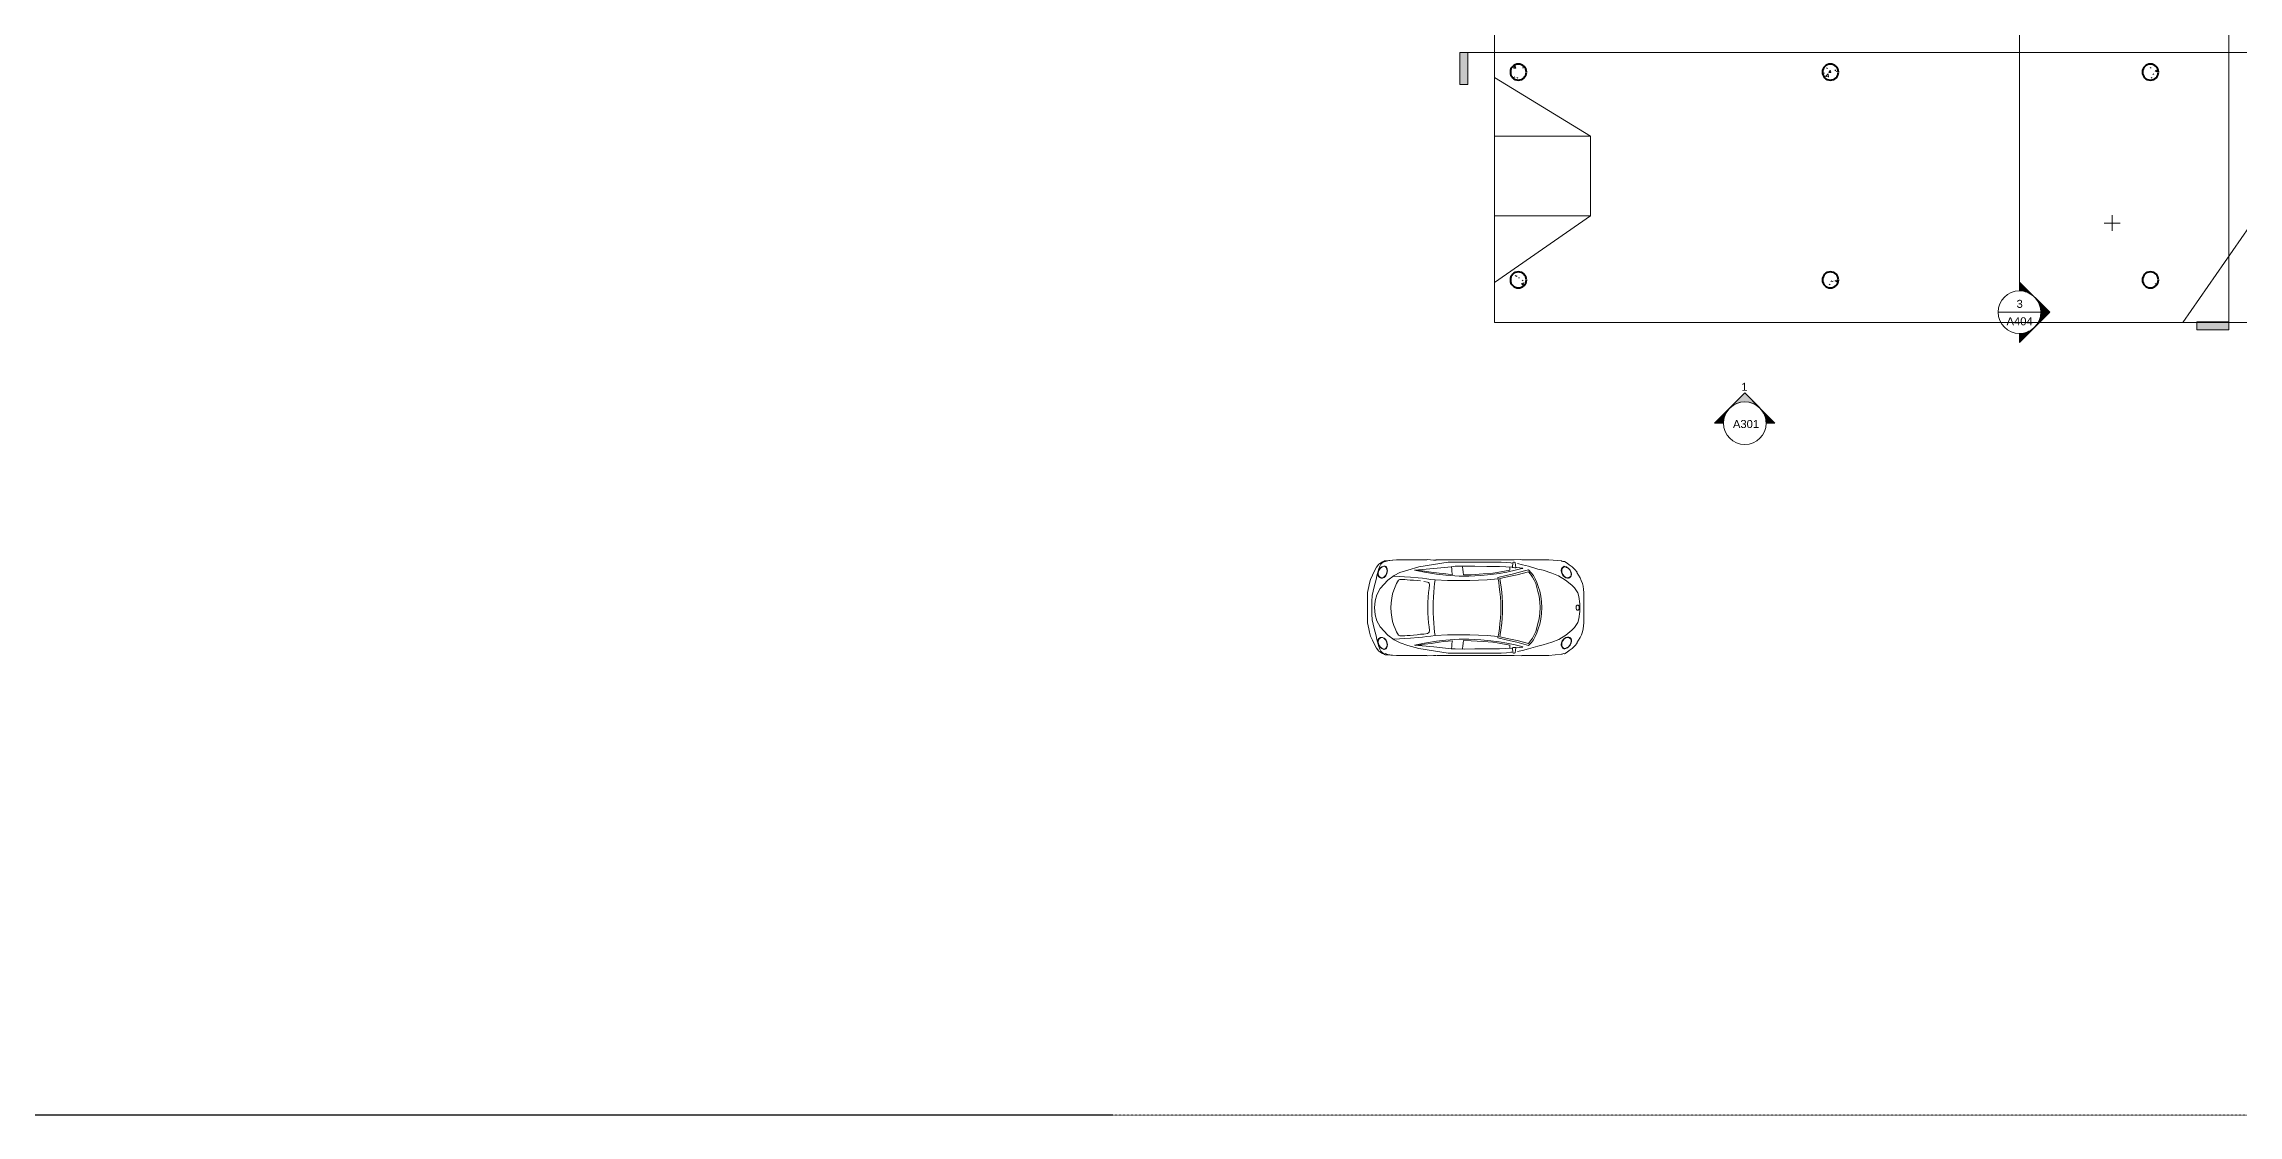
# Model space of a CAD drawing. Header units: inches. Extents: x -1969 to 2015, y -1363 to 1657.
# Drawn here: x -988 to 657, y -1363 to -559 of the extents above; entities that cross this region are included whole.
import ezdxf

# ---------------------------------------------------------------- set-up
doc = ezdxf.new("R2010")
doc.units = ezdxf.units.IN
doc.header["$MEASUREMENT"] = 0
doc.linetypes.add('Double Dash 3_8_', pattern=[1, 0.375, -0.125, 0.125, -0.125, 0.125, -0.125])
for name, color, linetype, lineweight in [('A-DETL-GENF', 92, 'Continuous', 9), ('A-FLOR', 192, 'Continuous', 18), ('C-PROP-LINE', 91, 'Double Dash 3_8_', 30), ('G-ANNO-SYMB', 111, 'Continuous', 9), ('S-COLS', 52, 'Continuous', 9)]:
    doc.layers.add(name, color=color, linetype=linetype, lineweight=lineweight)
doc.styles.add('Arial', font='arial.ttf', dxfattribs={"height": 6})

# ---------------------------------------------------------------- blocks, each defined once
blk = doc.blocks.new('09_Lady_06 - L06-530047-GROUND FLOOR')
at = {"layer": 'A-DETL-GENF'}
for p, q in [((-5.9, 0), (5.9, 0)), ((0, 5.9), (0, -5.9))]:
    blk.add_line(p, q, dxfattribs=at)
blk = doc.blocks.new('Concrete-Round-Column - 12_-V23-GROUND FLOOR')
at = {"layer": 'S-COLS'}
h = blk.add_hatch(dxfattribs=at)
h.set_pattern_fill('FP_8', color=256, style=0, pattern_type=2)
h.set_pattern_definition([(50, (-591.518, 735.99), (18.36206, -1.60683), [1.92, -21.12]), (355, (-591.518, 735.99), (-3.55226, 19.25587), [1.536, -16.896]), (100.451, (-589.987, 735.856), (14.8102, 17.6493), [1.632, -17.949]), (46.184, (-591.518, 741.11), (27.32125, -4.2376), [2.88, -31.68]), (96.636, (-589.24, 740.757), (23.9275, 24.9372), [2.448, -26.924]), (351.184, (-591.518, 741.11), (23.92765, 24.9374), [2.304, -25.344]), (21, (-588.958, 739.83), (15.2808, -10.30746), [1.92, -21.12]), (326, (-588.958, 739.83), (6.22856, 18.56374), [1.536, -16.896]), (71.451, (-587.684, 738.971), (21.50985, 8.25628), [1.632, -17.949]), (37.5, (-591.518, 735.99), (0.311095, 8.522537), [0.845, -15.846, 0.845, -16.307, -16.96]), (37.5, (-591.518, 735.99), (0.311095, 8.522537), [-33.843, 0.845, -16.115]), (7.5, (-591.518, 735.99), (6.73464, 10.09743), [0.845, -8.934, 0.845, -15.462, -6.464]), (7.5, (-591.518, 735.99), (6.73464, 10.09743), [-26.086, 0.845, -5.619]), (327.5, (-597.226, 735.99), (13.666107, -0.577186), [0.845, -5.555, 0.845, -19.123, -26.496]), (327.5, (-597.226, 735.99), (13.666107, -0.577186), [-26.368, 0.845, -25.651]), (317.5, (-599.786, 735.99), (14.92985, 2.56286), [0.845, -7.475, 0.845, -12.416, -18.816]), (317.5, (-599.786, 735.99), (14.92985, 2.56286), [-21.581, 0.845, -17.971])])
h.paths.add_polyline_path([(0.9, -5.9), (2.5, -5.5), (3.9, -4.5), (5, -3.2), (5.8, -1.7), (6, 0), (5.8, 1.7), (5, 3.2), (3.9, 4.5), (2.5, 5.5), (0.9, 5.9), (-0.9, 5.9), (-2.5, 5.5), (-3.9, 4.5), (-5, 3.2), (-5.8, 1.7), (-6, 0), (-5.8, -1.7), (-5, -3.2), (-3.9, -4.5), (-2.5, -5.5), (-0.9, -5.9)])
at = {"layer": 'S-COLS', "lineweight": 40}
for start, end in [(360, 180), (180, 360)]:
    blk.add_arc((0, 0), 6, start, end, dxfattribs=at)
blk = doc.blocks.new('Concrete-Round-Column - 12_-V24-GROUND FLOOR')
at = {"layer": 'S-COLS'}
h = blk.add_hatch(dxfattribs=at)
h.set_pattern_fill('FP_9', color=256, style=0, pattern_type=2)
h.set_pattern_definition([(50, (-591.518, 579.99), (18.36206, -1.60683), [1.92, -21.12]), (355, (-591.518, 579.99), (-3.55226, 19.25587), [1.536, -16.896]), (100.451, (-589.987, 579.856), (14.8102, 17.6493), [1.632, -17.949]), (46.184, (-591.518, 585.11), (27.32125, -4.2376), [2.88, -31.68]), (96.636, (-589.24, 584.757), (23.9275, 24.9372), [2.448, -26.924]), (351.184, (-591.518, 585.11), (23.9276, 24.9374), [2.304, -25.344]), (21, (-588.958, 583.83), (15.2808, -10.30746), [1.92, -21.12]), (326, (-588.958, 583.83), (6.22856, 18.56374), [1.536, -16.896]), (71.451, (-587.684, 582.971), (21.50985, 8.25628), [1.632, -17.949]), (37.5, (-591.518, 579.99), (0.311095, 8.522537), [0.845, -15.846, 0.845, -16.307, -16.96]), (37.5, (-591.518, 579.99), (0.311095, 8.522537), [-33.843, 0.845, -16.115]), (7.5, (-591.518, 579.99), (6.73464, 10.09743), [0.845, -8.934, 0.845, -15.462, -6.464]), (7.5, (-591.518, 579.99), (6.73464, 10.09743), [-26.086, 0.845, -5.619]), (327.5, (-597.226, 579.99), (13.66611, -0.577186), [0.845, -5.555, 0.845, -19.123, -26.496]), (327.5, (-597.226, 579.99), (13.66611, -0.577186), [-26.368, 0.845, -25.651]), (317.5, (-599.786, 579.99), (14.92985, 2.56286), [0.845, -7.475, 0.845, -12.416, -18.816]), (317.5, (-599.786, 579.99), (14.92985, 2.56286), [-21.581, 0.845, -17.971])])
h.paths.add_polyline_path([(0.9, -5.9), (2.5, -5.5), (3.9, -4.5), (5, -3.2), (5.8, -1.7), (6, 0), (5.8, 1.7), (5, 3.2), (3.9, 4.5), (2.5, 5.5), (0.9, 5.9), (-0.9, 5.9), (-2.5, 5.5), (-3.9, 4.5), (-5, 3.2), (-5.8, 1.7), (-6, 0), (-5.8, -1.7), (-5, -3.2), (-3.9, -4.5), (-2.5, -5.5), (-0.9, -5.9)])
at = {"layer": 'S-COLS', "lineweight": 40}
for start, end in [(360, 180), (180, 360)]:
    blk.add_arc((0, 0), 6, start, end, dxfattribs=at)
blk = doc.blocks.new('Concrete-Round-Column - 12_-V25-GROUND FLOOR')
at = {"layer": 'S-COLS'}
h = blk.add_hatch(dxfattribs=at)
h.set_pattern_fill('FP_10', color=256, style=0, pattern_type=2)
h.set_pattern_definition([(50, (-351.518, 735.99), (18.36206, -1.60683), [1.92, -21.12]), (355, (-351.518, 735.99), (-3.55226, 19.25587), [1.536, -16.896]), (100.451, (-349.987, 735.856), (14.8102, 17.6493), [1.632, -17.949]), (46.184, (-351.518, 741.11), (27.32125, -4.2376), [2.88, -31.68]), (96.636, (-349.24, 740.757), (23.9275, 24.9372), [2.448, -26.924]), (351.184, (-351.518, 741.11), (23.9276, 24.9374), [2.304, -25.344]), (21, (-348.958, 739.83), (15.2808, -10.30746), [1.92, -21.12]), (326, (-348.958, 739.83), (6.22856, 18.56374), [1.536, -16.896]), (71.451, (-347.684, 738.971), (21.50985, 8.2563), [1.632, -17.949]), (37.5, (-351.518, 735.99), (0.311095, 8.522537), [0.845, -15.846, 0.845, -16.307, -16.96]), (37.5, (-351.518, 735.99), (0.311095, 8.522537), [-33.843, 0.845, -16.115]), (7.5, (-351.518, 735.99), (6.73464, 10.09743), [0.845, -8.934, 0.845, -15.462, -6.464]), (7.5, (-351.518, 735.99), (6.73464, 10.09743), [-26.086, 0.845, -5.619]), (327.5, (-357.226, 735.99), (13.66611, -0.577186), [0.845, -5.555, 0.845, -19.123, -26.496]), (327.5, (-357.226, 735.99), (13.66611, -0.577186), [-26.368, 0.845, -25.651]), (317.5, (-359.786, 735.99), (14.92985, 2.56286), [0.845, -7.475, 0.845, -12.416, -18.816]), (317.5, (-359.786, 735.99), (14.92985, 2.56286), [-21.581, 0.845, -17.971])])
h.paths.add_polyline_path([(-0.9, -5.9), (0.9, -5.9), (2.5, -5.5), (3.9, -4.5), (5, -3.2), (5.8, -1.7), (6, 0), (5.8, 1.7), (5, 3.2), (3.9, 4.5), (2.5, 5.5), (0.9, 5.9), (-0.9, 5.9), (-2.5, 5.5), (-3.9, 4.5), (-5, 3.2), (-5.8, 1.7), (-6, 0), (-5.8, -1.7), (-5, -3.2), (-3.9, -4.5), (-2.5, -5.5)])
at = {"layer": 'S-COLS', "lineweight": 40}
for start, end in [(360, 180), (180, 360)]:
    blk.add_arc((0, 0), 6, start, end, dxfattribs=at)
blk = doc.blocks.new('Concrete-Round-Column - 12_-V26-GROUND FLOOR')
at = {"layer": 'S-COLS'}
h = blk.add_hatch(dxfattribs=at)
h.set_pattern_fill('FP_11', color=256, style=0, pattern_type=2)
h.set_pattern_definition([(50, (-351.518, 579.99), (18.36206, -1.60683), [1.92, -21.12]), (355, (-351.518, 579.99), (-3.55226, 19.25587), [1.536, -16.896]), (100.451, (-349.987, 579.856), (14.8102, 17.6493), [1.632, -17.949]), (46.184, (-351.518, 585.11), (27.32125, -4.2376), [2.88, -31.68]), (96.636, (-349.24, 584.757), (23.9275, 24.9372), [2.448, -26.924]), (351.184, (-351.518, 585.11), (23.9276, 24.9374), [2.304, -25.344]), (21, (-348.958, 583.83), (15.2808, -10.30746), [1.92, -21.12]), (326, (-348.958, 583.83), (6.22856, 18.56374), [1.536, -16.896]), (71.451, (-347.684, 582.971), (21.50985, 8.2563), [1.632, -17.949]), (37.5, (-351.518, 579.99), (0.311095, 8.522537), [0.845, -15.846, 0.845, -16.307, -16.96]), (37.5, (-351.518, 579.99), (0.311095, 8.522537), [-33.843, 0.845, -16.115]), (7.5, (-351.518, 579.99), (6.73464, 10.09743), [0.845, -8.934, 0.845, -15.462, -6.464]), (7.5, (-351.518, 579.99), (6.73464, 10.09743), [-26.086, 0.845, -5.619]), (327.5, (-357.226, 579.99), (13.66611, -0.577186), [0.845, -5.555, 0.845, -19.123, -26.496]), (327.5, (-357.226, 579.99), (13.66611, -0.577186), [-26.368, 0.845, -25.651]), (317.5, (-359.786, 579.99), (14.92985, 2.56286), [0.845, -7.475, 0.845, -12.416, -18.816]), (317.5, (-359.786, 579.99), (14.92985, 2.56286), [-21.581, 0.845, -17.971])])
h.paths.add_polyline_path([(-0.9, -5.9), (0.9, -5.9), (2.5, -5.5), (3.9, -4.5), (5, -3.2), (5.8, -1.7), (6, 0), (5.8, 1.7), (5, 3.2), (3.9, 4.5), (2.5, 5.5), (0.9, 5.9), (-0.9, 5.9), (-2.5, 5.5), (-3.9, 4.5), (-5, 3.2), (-5.8, 1.7), (-6, 0), (-5.8, -1.7), (-5, -3.2), (-3.9, -4.5), (-2.5, -5.5)])
at = {"layer": 'S-COLS', "lineweight": 40}
for start, end in [(360, 180), (180, 360)]:
    blk.add_arc((0, 0), 6, start, end, dxfattribs=at)
blk = doc.blocks.new('Concrete-Round-Column - 12_-V27-GROUND FLOOR')
at = {"layer": 'S-COLS'}
h = blk.add_hatch(dxfattribs=at)
h.set_pattern_fill('FP_12', color=256, style=0, pattern_type=2)
h.set_pattern_definition([(50, (-117.518, 735.99), (18.36206, -1.60683), [1.92, -21.12]), (355, (-117.518, 735.99), (-3.55226, 19.25587), [1.536, -16.896]), (100.451, (-115.987, 735.856), (14.8102, 17.6493), [1.632, -17.949]), (46.184, (-117.518, 741.11), (27.32125, -4.2376), [2.88, -31.68]), (96.636, (-115.24, 740.757), (23.9275, 24.9372), [2.448, -26.924]), (351.184, (-117.518, 741.11), (23.9276, 24.9374), [2.304, -25.344]), (21, (-114.958, 739.83), (15.2808, -10.30746), [1.92, -21.12]), (326, (-114.958, 739.83), (6.22856, 18.56374), [1.536, -16.896]), (71.451, (-113.684, 738.971), (21.50985, 8.2563), [1.632, -17.949]), (37.5, (-117.518, 735.99), (0.311095, 8.522537), [0.845, -15.846, 0.845, -16.307, -16.96]), (37.5, (-117.518, 735.99), (0.311095, 8.522537), [-33.843, 0.845, -16.115]), (7.5, (-117.518, 735.99), (6.73464, 10.09743), [0.845, -8.934, 0.845, -15.462, -6.464]), (7.5, (-117.518, 735.99), (6.73464, 10.09743), [-26.086, 0.845, -5.619]), (327.5, (-123.226, 735.99), (13.66611, -0.577186), [0.845, -5.555, 0.845, -19.123, -26.496]), (327.5, (-123.226, 735.99), (13.66611, -0.577186), [-26.368, 0.845, -25.651]), (317.5, (-125.786, 735.99), (14.92985, 2.56286), [0.845, -7.475, 0.845, -12.416, -18.816]), (317.5, (-125.786, 735.99), (14.92985, 2.56286), [-21.581, 0.845, -17.971])])
h.paths.add_polyline_path([(0.9, -5.9), (2.5, -5.5), (3.9, -4.5), (5, -3.2), (5.8, -1.7), (6, 0), (5.8, 1.7), (5, 3.2), (3.9, 4.5), (2.5, 5.5), (0.9, 5.9), (-0.9, 5.9), (-2.5, 5.5), (-3.9, 4.5), (-5, 3.2), (-5.8, 1.7), (-6, 0), (-5.8, -1.7), (-5, -3.2), (-3.9, -4.5), (-2.5, -5.5), (-0.9, -5.9)])
at = {"layer": 'S-COLS', "lineweight": 40}
for start, end in [(360, 180), (180, 360)]:
    blk.add_arc((0, 0), 6, start, end, dxfattribs=at)
blk = doc.blocks.new('Concrete-Round-Column - 12_-V28-GROUND FLOOR')
at = {"layer": 'S-COLS'}
h = blk.add_hatch(dxfattribs=at)
h.set_pattern_fill('FP_13', color=256, style=0, pattern_type=2)
h.set_pattern_definition([(50, (-117.518, 579.99), (18.36206, -1.60683), [1.92, -21.12]), (355, (-117.518, 579.99), (-3.55226, 19.2559), [1.536, -16.896]), (100.451, (-115.987, 579.856), (14.8102, 17.6493), [1.632, -17.949]), (46.184, (-117.518, 585.11), (27.32125, -4.2376), [2.88, -31.68]), (96.636, (-115.24, 584.757), (23.9275, 24.9372), [2.448, -26.924]), (351.184, (-117.518, 585.11), (23.9276, 24.9374), [2.304, -25.344]), (21, (-114.958, 583.83), (15.2808, -10.30746), [1.92, -21.12]), (326, (-114.958, 583.83), (6.22856, 18.56374), [1.536, -16.896]), (71.451, (-113.684, 582.971), (21.50985, 8.2563), [1.632, -17.949]), (37.5, (-117.518, 579.99), (0.311095, 8.52254), [0.845, -15.846, 0.845, -16.307, -16.96]), (37.5, (-117.518, 579.99), (0.311095, 8.52254), [-33.843, 0.845, -16.115]), (7.5, (-117.518, 579.99), (6.73464, 10.09743), [0.845, -8.934, 0.845, -15.462, -6.464]), (7.5, (-117.518, 579.99), (6.73464, 10.09743), [-26.086, 0.845, -5.619]), (327.5, (-123.226, 579.99), (13.66611, -0.57719), [0.845, -5.555, 0.845, -19.123, -26.496]), (327.5, (-123.226, 579.99), (13.66611, -0.57719), [-26.368, 0.845, -25.651]), (317.5, (-125.786, 579.99), (14.92985, 2.56286), [0.845, -7.475, 0.845, -12.416, -18.816]), (317.5, (-125.786, 579.99), (14.92985, 2.56286), [-21.581, 0.845, -17.971])])
h.paths.add_polyline_path([(0.9, -5.9), (2.5, -5.5), (3.9, -4.5), (5, -3.2), (5.8, -1.7), (6, 0), (5.8, 1.7), (5, 3.2), (3.9, 4.5), (2.5, 5.5), (0.9, 5.9), (-0.9, 5.9), (-2.5, 5.5), (-3.9, 4.5), (-5, 3.2), (-5.8, 1.7), (-6, 0), (-5.8, -1.7), (-5, -3.2), (-3.9, -4.5), (-2.5, -5.5), (-0.9, -5.9)])
at = {"layer": 'S-COLS', "lineweight": 40}
for start, end in [(360, 180), (180, 360)]:
    blk.add_arc((0, 0), 6, start, end, dxfattribs=at)
blk = doc.blocks.new('RPC Beetle - RPC Beetle-588514-GROUND FLOOR')
at = {"layer": 'A-DETL-GENF'}
for p, q in [((-9.2, 132.4), (-0.1, 132.4)), ((-0.1, 132.4), (9, 132.4)), ((-35.2, 115.5), (-35.9, 106)), ((-35, 115.9), (-35.2, 115.5)), ((-34.7, 116.5), (-35, 115.9)), ((-33.4, 119.9), (-34.7, 117.7)), ((-34.7, 117.7), (-34.6, 117)), ((-34.6, 117), (-34.7, 116.5)), ((-32.3, 121.4), (-33.4, 119.9)), ((-30.8, 123.5), (-32.3, 121.4)), ((-31, 118.1), (-31.1, 117.5)), ((-31.1, 117.5), (-31, 117.2)), ((-30.8, 118.9), (-31, 118.1)), ((-31, 117.2), (-30.8, 116.8)), ((-28.8, 125.5), (-30.8, 123.5)), ((-30.6, 119.3), (-30.8, 118.9)), ((-30.7, 118.3), (-30.8, 117.7)), ((-30.8, 117.7), (-30.7, 117.5)), ((-30.8, 116.8), (-30.7, 116.7)), ((-30.5, 119), (-30.7, 118.3)), ((-30.7, 117.5), (-30.5, 117.1)), ((-30.7, 116.7), (-30.4, 116.4)), ((-30.2, 119.9), (-30.6, 119.3)), ((-30.3, 119.3), (-30.5, 119)), ((-30.5, 117.1), (-30.2, 116.7)), ((-30.4, 116.4), (-30, 116)), ((-29.9, 120), (-30.3, 119.3)), ((-29.6, 120.7), (-30.2, 119.9)), ((-30.2, 116.7), (-29.7, 116.3)), ((-30, 116), (-29.1, 115.5)), ((-29.4, 120.7), (-29.9, 120)), ((-29.7, 116.3), (-28.9, 115.8)), ((-28.8, 121.6), (-29.6, 120.7)), ((-28.7, 121.5), (-29.4, 120.7)), ((-29.1, 115.5), (-28.3, 115.4)), ((-28.9, 115.8), (-28.2, 115.7)), ((-26.7, 127.2), (-28.8, 125.5)), ((-28.3, 122), (-28.8, 121.6)), ((-28.2, 121.9), (-28.7, 121.5)), ((-26.7, 122.8), (-28.3, 122)), ((-28.3, 115.4), (-27.8, 115.4)), ((-26.7, 122.6), (-28.2, 121.9)), ((-28.2, 115.7), (-27.7, 115.7)), ((-27.8, 115.4), (-26.6, 115.5)), ((-27.7, 115.7), (-26.6, 115.8)), ((-26.5, 127.1), (-26.7, 127.2)), ((-25.3, 123), (-26.7, 122.8)), ((-25.4, 122.8), (-26.7, 122.6)), ((-26.6, 115.8), (-24.9, 116.5)), ((-26.6, 115.5), (-25.2, 116)), ((-25, 122.8), (-25.4, 122.8)), ((-24.9, 123), (-25.3, 123)), ((-25.2, 116), (-24.8, 116.3)), ((-24.4, 122.7), (-25, 122.8)), ((-24.2, 122.9), (-24.9, 123)), ((-24.9, 116.5), (-23.7, 117.5)), ((-24.8, 116.3), (-23.5, 117.3)), ((-23.9, 122.5), (-24.4, 122.7)), ((-23.7, 122.7), (-24.2, 122.9)), ((-23.4, 122.3), (-23.9, 122.5)), ((-23.9, 113.4), (-20.8, 118.6)), ((-23.2, 122.5), (-23.7, 122.7)), ((-23.7, 117.5), (-22.8, 118.9)), ((-22.7, 121.4), (-23.4, 122.3)), ((-22.9, 122.1), (-23.2, 122.5)), ((-23.2, 117.7), (-22.5, 118.8)), ((-22.6, 121.8), (-22.9, 122.1)), ((-22.8, 118.9), (-22.5, 120)), ((-22.6, 120.8), (-22.7, 121.4)), ((-22.5, 121.5), (-22.6, 121.8)), ((-22.5, 120.3), (-22.6, 120.8)), ((-22.3, 120.9), (-22.5, 121.5)), ((-22.5, 120), (-22.5, 120.3)), ((-22.5, 118.8), (-22.2, 120)), ((-22.2, 120.4), (-22.3, 120.9)), ((-22.2, 120), (-22.2, 120.4)), ((-20.8, 118.6), (-17, 123.4)), ((-17, 123.4), (-14.9, 125.3)), ((-14.9, 125.3), (-11.3, 127.7)), ((-11.3, 127.7), (-8.5, 128.6)), ((-8.5, 128.6), (-2.9, 129.2)), ((-2.9, 129.2), (-0.1, 129.4)), ((-1.9, 128), (-2, 127.7)), ((-2, 127.7), (-1.9, 127.3)), ((-1.7, 128.2), (-1.9, 128)), ((-1.9, 127.3), (-1.7, 127.1)), ((-1.4, 128.5), (-1.7, 128.2)), ((-1.7, 127.1), (-1.4, 126.8)), ((-1.1, 128.7), (-1.4, 128.5)), ((-1.4, 126.8), (-1.1, 126.6)), ((-0.6, 128.8), (-1.1, 128.7)), ((-1.1, 126.6), (-0.6, 126.5)), ((-0.1, 128.8), (-0.6, 128.8)), ((-0.6, 126.5), (-0.1, 126.5)), ((2.7, 129.3), (-0.1, 129.4)), ((-0.1, 128.8), (0.4, 128.8)), ((-0.1, 126.5), (-0.1, 126.5)), ((0.4, 126.5), (-0.1, 126.5)), ((0.4, 128.8), (0.8, 128.7)), ((0.8, 126.6), (0.4, 126.5)), ((0.8, 128.7), (1.2, 128.5)), ((1.2, 126.8), (0.8, 126.6)), ((1.2, 128.5), (1.5, 128.2)), ((1.5, 127.1), (1.2, 126.8)), ((1.5, 128.2), (1.7, 128)), ((1.7, 127.3), (1.5, 127.1)), ((1.7, 128), (1.8, 127.7)), ((1.8, 127.7), (1.7, 127.3)), ((8.2, 128.6), (2.7, 129.3)), ((11.1, 127.7), (8.2, 128.6)), ((14.7, 125.3), (11.1, 127.7)), ((16.8, 123.4), (14.7, 125.3)), ((20.6, 118.7), (16.8, 123.4)), ((23.7, 113.5), (20.6, 118.7)), ((22, 120.4), (22.1, 121)), ((22, 120), (22, 120.4)), ((22.3, 118.9), (22, 120)), ((22.1, 121), (22.2, 121.5)), ((22.2, 121.5), (22.4, 121.8)), ((22.3, 120.3), (22.4, 120.9)), ((22.3, 120), (22.3, 120.3)), ((22.6, 118.9), (22.3, 120)), ((23, 117.7), (22.3, 118.9)), ((22.4, 121.8), (22.6, 122.1)), ((22.4, 120.9), (22.5, 121.4)), ((22.5, 121.4), (23.2, 122.3)), ((22.6, 122.1), (23, 122.5)), ((23.4, 117.5), (22.6, 118.9)), ((23, 122.5), (23.4, 122.8)), ((23.2, 122.3), (23.6, 122.6)), ((24.6, 116.3), (23.2, 117.4)), ((23.4, 122.8), (24, 123)), ((24.7, 116.5), (23.4, 117.5)), ((23.6, 122.6), (24.1, 122.7)), ((24, 123), (24.6, 123.1)), ((24.1, 122.7), (24.7, 122.8)), ((24.6, 123.1), (25.1, 123.1)), ((24.9, 116.1), (24.6, 116.3)), ((24.7, 122.8), (25.2, 122.8)), ((26.4, 115.8), (24.7, 116.5)), ((26.4, 115.5), (24.9, 116.1)), ((25.1, 123.1), (26.4, 122.8)), ((25.2, 122.8), (26.4, 122.6)), ((26.4, 122.8), (28, 122)), ((26.4, 122.6), (28, 121.9)), ((27.5, 115.7), (26.4, 115.8)), ((27.6, 115.4), (26.4, 115.5)), ((28.6, 125.5), (26.5, 127.2)), ((28, 115.7), (27.5, 115.7)), ((28.1, 115.4), (27.6, 115.4)), ((28, 122), (28.5, 121.6)), ((28, 121.9), (28.4, 121.5)), ((28.7, 115.9), (28, 115.7)), ((28.8, 115.5), (28.1, 115.4)), ((28.4, 121.5), (29.2, 120.7)), ((28.5, 121.6), (29.4, 120.7)), ((30.5, 123.5), (28.6, 125.5)), ((29.5, 116.3), (28.7, 115.9)), ((29.8, 116), (28.8, 115.5)), ((29.2, 120.7), (29.7, 120)), ((29.4, 120.7), (30, 120)), ((30, 116.7), (29.5, 116.3)), ((29.7, 120), (30.1, 119.4)), ((30.2, 116.4), (29.8, 116)), ((30, 120), (30.4, 119.3)), ((30.3, 117.1), (30, 116.7)), ((30.1, 119.4), (30.3, 119)), ((30.5, 116.7), (30.2, 116.4)), ((30.3, 119), (30.5, 118.3)), ((30.5, 117.5), (30.3, 117.1)), ((30.4, 119.3), (30.6, 118.9)), ((32, 121.4), (30.5, 123.5)), ((30.5, 118.3), (30.5, 117.7)), ((30.5, 117.7), (30.5, 117.5)), ((30.6, 116.8), (30.5, 116.7)), ((30.6, 118.9), (30.8, 118.1)), ((30.8, 117.2), (30.6, 116.8)), ((30.8, 118.1), (30.9, 117.5)), ((30.9, 117.5), (30.8, 117.2)), ((33.2, 119.9), (32, 121.4)), ((34.5, 117.8), (33.2, 119.9)), ((34.4, 117), (34.5, 117.8)), ((34.5, 116.6), (34.4, 117)), ((34.8, 116), (34.5, 116.6)), ((34.9, 115.5), (34.8, 116)), ((35.7, 106), (34.9, 115.5)), ((-35.9, 106), (-35.9, 95.8)), ((-29, 97.7), (-28.1, 101.7)), ((-28.1, 101.7), (-25.9, 108.4)), ((-25.9, 108.4), (-23.9, 113.4)), ((-15.9, 98.1), (-12.5, 99.2)), ((-12.5, 99.2), (-8.7, 100)), ((-8.6, 98.8), (-12.1, 97.8)), ((-8.7, 100), (-4.4, 100.6)), ((-4.3, 99.3), (-8.6, 98.8)), ((-4.4, 100.6), (-0.1, 100.8)), ((-0.1, 99.6), (-4.3, 99.3)), ((4.2, 100.6), (-0.1, 100.8)), ((-0.1, 99.6), (4.1, 99.3)), ((4.1, 99.3), (8.4, 98.8)), ((8.5, 100), (4.2, 100.6)), ((8.4, 98.8), (11.9, 97.8)), ((12.3, 99.2), (8.5, 100)), ((15.7, 98.1), (12.3, 99.2)), ((25.7, 108.4), (23.7, 113.5)), ((27.9, 101.7), (25.7, 108.4)), ((28.8, 97.7), (27.9, 101.7)), ((35.7, 95.8), (35.7, 106)), ((-35.9, 85.7), (-36.2, 85.1)), ((-36.2, 85.1), (-35.9, 80)), ((-35.9, 95.8), (-35.9, 85.7)), ((-33.1, 82.6), (-32.2, 86.4)), ((-32.2, 86.4), (-31.1, 90.7)), ((-31.1, 90.7), (-29, 97.7)), ((-29.8, 86.6), (-30.2, 82.1)), ((-29.5, 86.3), (-29.8, 86.6)), ((-29.1, 84.8), (-29.5, 86.3)), ((-28.1, 80.8), (-29.1, 84.8)), ((-28.5, 90.9), (-26.3, 92.9)), ((-26.1, 82.1), (-28.5, 90.9)), ((-25.1, 92.2), (-27, 90.7)), ((-27, 90.7), (-24.8, 82.3)), ((-26.3, 92.9), (-24.3, 94.5)), ((-23, 93.8), (-25.1, 92.2)), ((-24.8, 82.3), (-23.7, 77.4)), ((-24.3, 94.5), (-21.8, 95.9)), ((-20.6, 95), (-23, 93.8)), ((-21.8, 95.9), (-19, 97.1)), ((-18.1, 96.2), (-20.6, 95)), ((-19, 97.1), (-15.9, 98.1)), ((-15.3, 97.1), (-18.1, 96.2)), ((-12.1, 97.8), (-15.3, 97.1)), ((11.9, 97.8), (15.1, 97.1)), ((15.1, 97.1), (17.9, 96.2)), ((18.8, 97.1), (15.7, 98.1)), ((17.9, 96.2), (20.4, 95.1)), ((21.6, 95.9), (18.8, 97.1)), ((20.4, 95.1), (22.7, 93.8)), ((24.1, 94.5), (21.6, 95.9)), ((22.7, 93.8), (24.9, 92.2)), ((24.6, 82.3), (23.5, 77.4)), ((26.1, 93), (24.1, 94.5)), ((26.8, 90.7), (24.6, 82.3)), ((24.9, 92.2), (26.8, 90.7)), ((25.9, 82.1), (28.3, 90.9)), ((28.3, 90.9), (26.1, 93)), ((28.9, 84.8), (27.9, 80.8)), ((30.9, 90.8), (28.8, 97.7)), ((29.3, 86.3), (28.9, 84.8)), ((29.6, 86.6), (29.3, 86.3)), ((29.6, 86.6), (30, 82.1)), ((32, 86.4), (30.9, 90.8)), ((32.9, 82.6), (32, 86.4)), ((35.7, 85.7), (35.7, 95.8)), ((36, 85.2), (35.7, 85.7)), ((35.7, 80.1), (36, 85.2)), ((-35.9, 80), (-35.9, 21.6)), ((-34, 80.8), (-34.3, 80.4)), ((-34.3, 80.4), (-34.3, 79.6)), ((-34.3, 79.6), (-34, 79.1)), ((-33.9, 74.4), (-34.1, 70.3)), ((-34.1, 70.3), (-34.1, 55)), ((-30, 81.3), (-34, 80.8)), ((-34, 79.1), (-30.3, 78.7)), ((-33.6, 77.5), (-33.9, 74.4)), ((-33.5, 78.3), (-33.6, 77.5)), ((-30.9, 69.1), (-31, 59.6)), ((-30.4, 78.5), (-30.9, 69.1)), ((-30.5, 76.8), (-30.3, 76.9)), ((-30.3, 78.7), (-30.4, 78.5)), ((-30.3, 78.7), (-30.2, 78.9)), ((-30.3, 76.9), (-30, 76.8)), ((-30.2, 82.1), (-30, 81.3)), ((-30.2, 78.9), (-30.1, 79.4)), ((-30.1, 79.4), (-30, 80.6)), ((-30, 81.1), (-30, 81.3)), ((-30, 80.6), (-30, 81.1)), ((-30, 76.8), (-28.2, 76.8)), ((-28.2, 76.8), (-26.4, 67.2)), ((-26.8, 74.5), (-28.1, 80.8)), ((-25.8, 68.8), (-26.8, 74.5)), ((-26.4, 67.2), (-26, 64.1)), ((-25.5, 79.6), (-26.1, 82.1)), ((-24.9, 62.6), (-25.8, 68.8)), ((-24.2, 74.1), (-25.5, 79.6)), ((-22.8, 67.9), (-24.2, 74.1)), ((-23.7, 77.4), (-21.9, 69.4)), ((-19.1, 68.5), (-22.8, 67.9)), ((-21.9, 69.4), (-18.6, 69.9)), ((-21, 59.9), (-21.7, 68.1)), ((-15.7, 68.9), (-19.1, 68.5)), ((-18.6, 69.9), (-15.4, 70.3)), ((-11.9, 69.4), (-15.7, 68.9)), ((-15.4, 70.3), (-11.8, 70.8)), ((-8, 69.8), (-11.9, 69.4)), ((-11.8, 70.8), (-7.9, 71.1)), ((-4, 70), (-8, 69.8)), ((-7.9, 71.1), (-4, 71.3)), ((-4, 71.3), (0, 71.4)), ((0, 70.1), (-4, 70)), ((3.8, 71.3), (-0.1, 71.4)), ((-0.1, 70.1), (3.8, 70)), ((7.8, 71.1), (3.8, 71.3)), ((3.8, 70), (7.8, 69.8)), ((11.6, 70.8), (7.8, 71.1)), ((7.8, 69.8), (11.7, 69.4)), ((15, 70.4), (11.6, 70.8)), ((11.7, 69.4), (15.5, 69)), ((21.8, 69.4), (15, 70.4)), ((15.5, 69), (19, 68.5)), ((19, 68.5), (22.6, 67.9)), ((21.5, 68.1), (20.9, 59.9)), ((23.5, 77.4), (21.8, 69.4)), ((22.6, 67.9), (24, 74.1)), ((24, 74.1), (25.3, 79.6)), ((25.6, 68.8), (24.7, 62.6)), ((25.3, 79.6), (25.9, 82.1)), ((26.6, 74.5), (25.6, 68.8)), ((26.3, 67.2), (25.9, 64.1)), ((28, 76.8), (26.3, 67.2)), ((27.9, 80.8), (26.6, 74.5)), ((29.8, 76.8), (28, 76.8)), ((29.8, 81.1), (29.8, 81.3)), ((29.8, 81.3), (33.8, 80.9)), ((29.8, 80.6), (29.8, 81.1)), ((29.9, 79.4), (29.8, 80.6)), ((30.1, 76.9), (29.8, 76.8)), ((30, 82.1), (29.9, 81.3)), ((30, 78.9), (29.9, 79.4)), ((30.1, 78.8), (30, 78.9)), ((33.8, 79.1), (30.1, 78.8)), ((30.2, 78.5), (30.1, 78.8)), ((30.3, 76.8), (30.1, 76.9)), ((30.7, 69.1), (30.2, 78.5)), ((30.8, 59.6), (30.7, 69.1)), ((33.3, 78.3), (33.4, 77.5)), ((33.4, 77.5), (33.7, 74.4)), ((33.7, 74.4), (34, 70.3)), ((33.8, 80.9), (34.1, 80.4)), ((34.1, 79.6), (33.8, 79.1)), ((34, 70.3), (34, 55.1)), ((34.1, 80.4), (34.1, 79.6)), ((35.7, 21.7), (35.7, 80.1)), ((-34.1, 55), (-34.2, 39.6)), ((-31.1, 50.5), (-31.2, 42.7)), ((-31, 59.6), (-31.1, 50.5)), ((-26, 64.1), (-25.5, 56.9)), ((-25.5, 56.9), (-24.8, 47.9)), ((-24.2, 55), (-24.9, 62.6)), ((-23.7, 46.1), (-24.2, 55)), ((-20.4, 46.8), (-21, 59.9)), ((20.9, 59.9), (20.3, 46.9)), ((24, 55), (23.6, 46.1)), ((24.7, 62.6), (24, 55)), ((25.3, 56.9), (24.7, 47.9)), ((25.9, 64.1), (25.3, 56.9)), ((30.9, 50.6), (30.8, 59.6)), ((31, 42.8), (30.9, 50.6)), ((34, 55.1), (34.1, 39.6)), ((-34.2, 39.6), (-34.1, 30.5)), ((-31.2, 42.7), (-31.1, 35.7)), ((-31, 41.1), (-31.1, 41)), ((-31.1, 35.7), (-30.8, 32.7)), ((-30.5, 41.3), (-31, 41.1)), ((-30.8, 33), (-28.9, 33.4)), ((-29, 41.6), (-30.5, 41.3)), ((-26.6, 41.8), (-29, 41.6)), ((-28.9, 33.4), (-26.9, 33.4)), ((-26.9, 33.4), (-24.9, 33.8)), ((-24.7, 42), (-26.6, 41.8)), ((-24.9, 33.8), (-25.2, 30.5)), ((-24.8, 47.9), (-24.7, 42)), ((-24.4, 28.7), (-23.7, 38.7)), ((-23.7, 38.7), (-23.7, 46.1)), ((-20.4, 30.1), (-20.4, 46.8)), ((20.3, 46.9), (20.2, 30.1)), ((23.6, 46.1), (23.5, 38.7)), ((23.5, 38.7), (24.2, 28.7)), ((24.7, 47.9), (24.5, 42)), ((24.5, 42), (26.5, 41.9)), ((24.8, 33.8), (25.1, 30.5)), ((26.7, 33.4), (24.8, 33.8)), ((26.5, 41.9), (28.9, 41.6)), ((28.8, 33.4), (26.7, 33.4)), ((30.7, 33), (28.8, 33.4)), ((28.9, 41.6), (30.3, 41.3)), ((30.3, 41.3), (30.8, 41.2)), ((30.7, 32.7), (30.9, 35.7)), ((30.8, 41.2), (31, 41.1)), ((30.9, 35.7), (31, 42.8)), ((34.1, 39.6), (34, 30.5)), ((-35.8, 19.5), (-36.1, 15.1)), ((-35.9, 21.6), (-35.8, 21.4)), ((-35.8, 21.4), (-35.8, 19.5)), ((-34.1, 30.5), (-30.7, 8.6)), ((-30.8, 32.7), (-29.5, 19.9)), ((-29.5, 19.9), (-28.2, 5.2)), ((-26.8, 17.7), (-27.5, 12.9)), ((-26, 23.7), (-26.8, 17.7)), ((-26.8, 12.9), (-25.3, 21.9)), ((-25.6, 27), (-26, 23.7)), ((-25.2, 30.5), (-25.6, 27)), ((-25.3, 21.9), (-24.4, 28.7)), ((-21.3, 17.6), (-21.7, 14.5)), ((-21, 20.7), (-21.3, 17.6)), ((-21, 20.7), (-20.4, 30.1)), ((-18.3, 20.3), (-21, 20.7)), ((-18.4, 16.4), (-17.2, 16.5)), ((-15.2, 20), (-18.3, 20.3)), ((-17.2, 16.5), (-14.5, 16.2)), ((-11.7, 19.7), (-15.2, 20)), ((-8, 19.5), (-11.7, 19.7)), ((-4, 19.3), (-8, 19.5)), ((0, 19.2), (-4, 19.3)), ((-0.1, 19.2), (3.9, 19.3)), ((3.9, 19.3), (7.8, 19.5)), ((7.8, 19.5), (11.6, 19.8)), ((11.6, 19.8), (15.1, 20)), ((17.1, 16.5), (14.4, 16.2)), ((15.1, 20), (18.2, 20.3)), ((18.3, 16.4), (17.1, 16.5)), ((18.2, 20.3), (20.9, 20.7)), ((20.2, 30.1), (20.9, 20.7)), ((20.9, 20.7), (21.2, 17.6)), ((21.2, 17.6), (21.6, 14.5)), ((24.2, 28.7), (25.1, 21.9)), ((25.1, 30.5), (25.4, 27.1)), ((25.1, 21.9), (26.6, 12.9)), ((25.4, 27.1), (25.8, 23.7)), ((25.8, 23.7), (26.7, 17.7)), ((26.7, 17.7), (27.4, 12.9)), ((28.1, 5.2), (29.3, 19.9)), ((29.3, 19.9), (30.7, 32.7)), ((34, 30.5), (30.6, 8.6)), ((35.7, 19.5), (35.7, 21.4)), ((36, 15.2), (35.7, 19.5)), ((-36.1, 15.1), (-35.9, 14.6)), ((-35.9, 14.6), (-35.9, -8.2)), ((-30.7, 8.6), (-28.3, 0.3)), ((-28.2, 6.7), (-28.3, 6.2)), ((-28.3, 0.3), (-26.4, -5.6)), ((-28.2, 5.2), (-26.8, 12.9)), ((-28.1, 8.1), (-28.2, 6.7)), ((-28, 9.5), (-28.1, 8.1)), ((-27.8, 11), (-28, 9.5)), ((-27.5, 12.9), (-27.8, 11)), ((-22.9, 2.3), (-23.3, -2.3)), ((-22.4, 8.1), (-22.9, 2.3)), ((-22.1, 11.3), (-22.4, 8.1)), ((-21.7, 14.5), (-22.1, 11.3)), ((-21, -0.1), (-20.8, 2.1)), ((-20.8, 2.1), (-20.6, 4.6)), ((-20.6, 4.6), (-20.4, 7.2)), ((-20.4, 7.2), (-20.1, 9.9)), ((-19.8, 12.4), (-19.3, 15.1)), ((-19.3, 15.1), (-18.9, 15.9)), ((-18.9, 15.9), (-18.4, 16.4)), ((-14.5, 16.2), (-11.4, 15.9)), ((-11.4, 15.9), (-7.9, 15.6)), ((-7.9, 15.6), (-4, 15.4)), ((-4, 15.4), (0, 15.3)), ((3.9, 15.4), (-0.1, 15.3)), ((7.7, 15.6), (3.9, 15.4)), ((11.3, 15.9), (7.7, 15.6)), ((14.4, 16.2), (11.3, 15.9)), ((18.8, 15.9), (18.3, 16.4)), ((19.2, 15.1), (18.8, 15.9)), ((19.7, 12.4), (19.2, 15.1)), ((19.9, 9.9), (19.7, 12.4)), ((20.2, 7.2), (19.9, 9.9)), ((20.5, 4.6), (20.2, 7.2)), ((20.7, 2.1), (20.5, 4.6)), ((20.8, -0.1), (20.7, 2.1)), ((21.6, 14.5), (22, 11.3)), ((22, 11.3), (22.3, 8.1)), ((22.3, 8.1), (22.8, 2.3)), ((22.8, 2.3), (23.1, -2.3)), ((28.2, 0.4), (26.3, -5.5)), ((26.6, 12.9), (28.1, 5.2)), ((27.4, 12.9), (27.7, 11.1)), ((27.7, 11.1), (27.9, 9.6)), ((27.9, 9.6), (28, 8.1)), ((28, 8.1), (28.1, 6.7)), ((28.1, 6.7), (28.2, 6.2)), ((30.6, 8.6), (28.2, 0.4)), ((35.7, 14.6), (36, 15.2)), ((35.7, -8.2), (35.7, 14.6)), ((-35.9, -8.2), (-35.3, -16.8)), ((-35.7, -11.2), (-35.4, -13.1)), ((-35.4, -13.1), (-35.2, -14.6)), ((-35.2, -14.6), (-34.9, -15.7)), ((-34.9, -15.7), (-34.6, -16.5)), ((-30.9, -16.1), (-31.2, -16.7)), ((-30.3, -15.9), (-31, -16.8)), ((-30.4, -15.8), (-30.9, -16.1)), ((-29.9, -15.4), (-30.4, -15.8)), ((-29, -15.4), (-30.3, -15.9)), ((-29.1, -15.1), (-29.9, -15.4)), ((-28.8, -15.1), (-29.1, -15.1)), ((-27.4, -15.3), (-29, -15.4)), ((-27.6, -15), (-28.8, -15.1)), ((-25.6, -15.4), (-27.6, -15)), ((-25.6, -15.6), (-27.4, -15.3)), ((-26.4, -5.6), (-24.2, -9.9)), ((-24, -16.2), (-25.6, -15.4)), ((-24.1, -16.5), (-25.6, -15.6)), ((-24.2, -9.9), (-20.6, -14.8)), ((-22.8, -17.5), (-24, -16.2)), ((-23.5, -6), (-23.6, -9.8)), ((-23.6, -9.8), (-23.6, -10.7)), ((-23.3, -2.3), (-23.5, -6)), ((-21.3, -5.6), (-21.2, -3.8)), ((-20.7, -6.6), (-21.3, -5.6)), ((-21.2, -3.8), (-21.1, -2)), ((-21.1, -2), (-21, -0.1)), ((-18.1, -8.3), (-20.7, -6.6)), ((-20.6, -14.8), (-14.5, -20.5)), ((-15.7, -9.3), (-18.1, -8.3)), ((-13.3, -10.3), (-15.7, -9.3)), ((-10.5, -11.2), (-13.3, -10.3)), ((-7.2, -11.8), (-10.5, -11.2)), ((-3.7, -12.3), (-7.2, -11.8)), ((0, -12.4), (-3.7, -12.3)), ((-0.1, -12.4), (3.6, -12.3)), ((3.6, -12.3), (7.1, -11.8)), ((7.1, -11.8), (10.3, -11.2)), ((10.3, -11.2), (13.2, -10.3)), ((13.2, -10.3), (15.6, -9.3)), ((20.5, -14.7), (14.4, -20.5)), ((15.6, -9.3), (18, -8.3)), ((18, -8.3), (20.5, -6.6)), ((20.5, -6.6), (21.1, -5.6)), ((24.1, -9.9), (20.5, -14.7)), ((21, -2), (20.8, -0.1)), ((21.1, -3.7), (21, -2)), ((21.1, -5.6), (21.1, -3.7)), ((22.7, -17.5), (23.9, -16.2)), ((23.1, -2.3), (23.3, -6)), ((23.3, -6), (23.5, -9.7)), ((23.5, -9.7), (23.5, -10.6)), ((23.9, -16.2), (25.5, -15.4)), ((24, -16.5), (25.5, -15.6)), ((26.3, -5.5), (24.1, -9.9)), ((25.5, -15.4), (27.5, -15)), ((25.5, -15.6), (27.3, -15.3)), ((27.3, -15.3), (28.9, -15.3)), ((27.5, -15), (28.7, -15.1)), ((28.9, -15.3), (30.1, -15.9)), ((29, -15.1), (29.8, -15.4)), ((29.8, -15.4), (30.3, -15.8)), ((30.1, -15.9), (30.9, -16.8)), ((30.3, -15.8), (30.8, -16.1)), ((30.8, -16.1), (31.1, -16.7)), ((34.8, -15.6), (34.4, -16.4)), ((34.4, -16.4), (34.7, -16.8)), ((35.1, -14.6), (34.8, -15.6)), ((35.3, -13.1), (35.1, -14.6)), ((35.2, -16.8), (35.7, -8.2)), ((35.6, -11.2), (35.3, -13.1)), ((-35.3, -16.8), (-35.2, -17.2)), ((-35.2, -17.2), (-35, -17.5)), ((-35, -17.5), (-34.7, -18.1)), ((-34.6, -16.5), (-34.8, -16.9)), ((-34.8, -16.9), (-33.7, -18.9)), ((-34.7, -18.1), (-34.4, -18.7)), ((-34.4, -18.7), (-33.7, -20)), ((-33.7, -18.9), (-32.6, -19.9)), ((-33.7, -20), (-32.6, -21.4)), ((-32.6, -19.9), (-31.2, -20.7)), ((-32.6, -21.4), (-30.5, -23.1)), ((-31.2, -16.7), (-31.3, -17.5)), ((-31.3, -17.5), (-31.3, -17.8)), ((-31.3, -17.8), (-30.7, -19.3)), ((-31.2, -20.7), (-29.2, -21.5)), ((-31, -16.8), (-31.1, -17.8)), ((-31.1, -17.8), (-30.5, -19.3)), ((-30.7, -19.3), (-29.6, -20.6)), ((-30.5, -19.3), (-29.4, -20.5)), ((-30.5, -23.1), (-27.6, -24.8)), ((-29.6, -20.6), (-28.1, -21.6)), ((-29.4, -20.5), (-28, -21.5)), ((-29.2, -21.5), (-24, -22.9)), ((-28.1, -21.6), (-26.2, -22.1)), ((-28, -21.5), (-26.2, -22)), ((-27.6, -24.8), (-24.4, -26.3)), ((-26.2, -22), (-24.6, -21.9)), ((-26.2, -22.1), (-24.5, -22.1)), ((-24.6, -21.9), (-23.4, -21.3)), ((-24.5, -22.1), (-23.2, -21.5)), ((-24.4, -26.3), (-21.3, -27.6)), ((-23, -17.7), (-24.1, -16.5)), ((-24, -22.9), (-21.2, -23.4)), ((-23.4, -21.3), (-22.6, -20.3)), ((-23.2, -21.5), (-22.4, -20.3)), ((-22.5, -19), (-23, -17.7)), ((-22.3, -18.7), (-22.8, -17.5)), ((-22.6, -20.3), (-22.5, -19)), ((-22.4, -20.3), (-22.3, -19.6)), ((-22.3, -19), (-22.3, -18.7)), ((-22.3, -19.6), (-22.3, -19)), ((-21.3, -27.6), (-18.5, -28.4)), ((-21.2, -23.4), (-15.7, -24.9)), ((-18.5, -28.4), (-15.9, -29)), ((-15.9, -29), (-13.6, -29.5)), ((-15.7, -24.9), (-9.1, -26.4)), ((-14.5, -20.5), (-9.8, -22.9)), ((-13.6, -29.5), (-11.5, -29.9)), ((-11.5, -29.9), (0, -30)), ((-9.8, -22.9), (-5.3, -24.3)), ((-9.1, -26.4), (-4.8, -26.7)), ((-5.3, -24.3), (0, -24.7)), ((-4.8, -26.7), (0, -26.8)), ((5.2, -24.3), (-0.1, -24.7)), ((4.7, -26.7), (-0.1, -26.8)), ((0, -30), (11.4, -29.9)), ((9, -26.4), (4.7, -26.7)), ((9.7, -22.9), (5.2, -24.3)), ((15.6, -24.9), (9, -26.4)), ((14.4, -20.5), (9.7, -22.9)), ((11.4, -29.9), (13.5, -29.5)), ((13.5, -29.5), (15.8, -29)), ((21.1, -23.4), (15.6, -24.9)), ((15.8, -29), (18.3, -28.4)), ((18.3, -28.4), (21.2, -27.6)), ((23.9, -22.9), (21.1, -23.4)), ((21.2, -27.6), (24.3, -26.3)), ((22.2, -18.7), (22.7, -17.5)), ((22.2, -19), (22.2, -18.7)), ((22.2, -19.6), (22.2, -19)), ((22.3, -20.3), (22.2, -19.6)), ((23.1, -21.4), (22.3, -20.3)), ((22.4, -19), (22.9, -17.7)), ((22.5, -20.3), (22.4, -19)), ((23.3, -21.3), (22.5, -20.3)), ((22.9, -17.7), (24, -16.5)), ((24.4, -22.1), (23.1, -21.4)), ((24.5, -21.9), (23.3, -21.3)), ((29.1, -21.5), (23.9, -22.9)), ((24.3, -26.3), (27.5, -24.8)), ((26.1, -22.1), (24.4, -22.1)), ((26.1, -21.9), (24.5, -21.9)), ((27.9, -21.5), (26.1, -21.9)), ((28, -21.5), (26.1, -22.1)), ((27.5, -24.8), (30.4, -23.1)), ((29.3, -20.5), (27.9, -21.5)), ((29.5, -20.6), (28, -21.5)), ((31.1, -20.7), (29.1, -21.5)), ((30.4, -19.3), (29.3, -20.5)), ((30.6, -19.2), (29.5, -20.6)), ((31, -17.8), (30.4, -19.3)), ((30.4, -23.1), (32.5, -21.4)), ((31.2, -17.8), (30.6, -19.2)), ((30.9, -16.8), (31, -17.8)), ((31.1, -16.7), (31.2, -17.4)), ((32.5, -19.9), (31.1, -20.7)), ((31.2, -17.4), (31.2, -17.8)), ((33.6, -18.9), (32.5, -19.9)), ((32.5, -21.4), (33.6, -20)), ((34.7, -16.8), (33.6, -18.9)), ((33.6, -20), (34.3, -18.7)), ((34.3, -18.7), (34.5, -18)), ((34.5, -18), (34.8, -17.5)), ((34.8, -17.5), (35.1, -17.2)), ((35.1, -17.2), (35.2, -16.8))]:
    blk.add_line(p, q, dxfattribs=at)
for centre, start, end in [((-10.2, 104.8), 87.9664, 126.1629), ((10, 104.8), 53.8853, 92.0817)]:
    blk.add_arc(centre, 27.6, start, end, dxfattribs=at)
blk = doc.blocks.new('Family - ___-482687-GROUND FLOOR')
at = {"layer": 'C-PROP-LINE'}
blk.add_line((2015.4, -1362.7), (-1968.6, -1362.7), dxfattribs=at)
blk = doc.blocks.new('Elevation - Filled Arrow-152140-GROUND FLOOR')
at = {"layer": 'G-ANNO-SYMB'}
blk.add_circle((0, 0), 0.25, dxfattribs=at)
blk = doc.blocks.new('Elevation - Filled Arrow-151867-GROUND FLOOR')
at = {"layer": 'G-ANNO-SYMB'}
h = blk.add_hatch(color=256, dxfattribs=at)
edge = h.paths.add_edge_path()
edge.add_line((0, 0.354), (0.177, 0.177))
edge.add_arc((0, 0), 0.25, 45, 135)
edge.add_line((-0.177, 0.177), (0, 0.354))
h = blk.add_hatch(color=256, dxfattribs=at)
edge = h.paths.add_edge_path()
edge.add_line((-0.25, 0), (-0.354, 0))
edge.add_line((-0.354, 0), (-0.177, 0.177))
edge.add_arc((0, 0), 0.25, 135, 180)
h = blk.add_hatch(color=256, dxfattribs=at)
edge = h.paths.add_edge_path()
edge.add_line((0.177, 0.177), (0.354, 0))
edge.add_line((0.354, 0), (0.25, 0))
edge.add_arc((0, 0), 0.25, 0, 45)
for p, q in [((0, 0.354), (-0.354, 0)), ((0, 0.354), (-0.177, 0.177)), ((0.354, 0), (0, 0.354)), ((0.177, 0.177), (0, 0.354)), ((-0.177, 0.177), (-0.354, 0)), ((0.354, 0), (0.177, 0.177)), ((0.354, 0), (0.25, 0)), ((0.25, 0), (0.354, 0)), ((-0.354, 0), (-0.25, 0)), ((-0.354, 0), (-0.25, 0))]:
    blk.add_line(p, q, dxfattribs=at)
for start, end in [(135, 180), (45, 135), (0, 45)]:
    blk.add_arc((0, 0), 0.25, start, end, dxfattribs=at)
blk = doc.blocks.new('Section - 3_32_ x 3_8_-54337-GROUND FLOOR')
at = {"layer": 'G-ANNO-SYMB'}
blk.add_hatch(color=256, dxfattribs=at).paths.add_polyline_path([(0, 0.375), (0, 0), (-0.09375, 0), (-0.09375, 0.375)])
for p, q in [((0, 0.375), (-0.09375, 0.375)), ((-0.09375, 0.375), (-0.09375, 0)), ((0, 0), (0, 0.375)), ((-0.09375, 0), (0, 0))]:
    blk.add_line(p, q, dxfattribs=at)
blk = doc.blocks.new('Section - Section Head - Filled-22785-GROUND FLOOR')
at = {"layer": 'G-ANNO-SYMB'}
h = blk.add_hatch(color=256, dxfattribs=at)
edge = h.paths.add_edge_path()
edge.add_line((-0.427, 0.177), (-0.25, 0.354))
edge.add_line((-0.25, 0.354), (-0.25, 0.25))
edge.add_arc((-0.25, 0), 0.25, 90, 135)
h = blk.add_hatch(color=256, dxfattribs=at)
edge = h.paths.add_edge_path()
edge.add_arc((-0.25, 0), 0.25, 45, 90)
edge.add_line((-0.25, 0.25), (-0.25, 0.354))
edge.add_line((-0.25, 0.354), (-0.073, 0.177))
h = blk.add_hatch(color=256, dxfattribs=at)
edge = h.paths.add_edge_path()
edge.add_arc((-0.25, 0), 0.25, 137.9216, 180)
edge.add_line((-0.5, 0), (-0.604, 0))
edge.add_line((-0.604, 0), (-0.436, 0.168))
h = blk.add_hatch(color=256, dxfattribs=at)
edge = h.paths.add_edge_path()
edge.add_line((-0.064, 0.168), (0.104, 0))
edge.add_line((0.104, 0), (0, 0))
edge.add_arc((-0.25, 0), 0.25, 0, 42.0784)
for p, q in [((-0.25, 0.354), (-0.604, 0)), ((-0.25, 0.354), (-0.427, 0.177)), ((-0.25, 0.354), (0.104, 0)), ((-0.25, 0.25), (-0.25, 0.354)), ((-0.073, 0.177), (-0.25, 0.354)), ((-0.25, 0.354), (-0.25, 0.25)), ((-0.436, 0.168), (-0.604, 0)), ((-0.604, 0), (-0.5, 0)), ((0.104, 0), (-0.064, 0.168)), ((0, 0), (0.104, 0)), ((-0.5, 0), (-0.604, 0)), ((0, 0), (0.104, 0))]:
    blk.add_line(p, q, dxfattribs=at)
for start, end in [(360, 180), (137.9216, 180), (180, 360), (90, 135), (45, 90), (0, 42.0784)]:
    blk.add_arc((-0.25, 0), 0.25, start, end, dxfattribs=at)

msp = doc.modelspace()

# ---------------------------------------------------------------- linework, layer by layer
at = {"layer": 'A-FLOR'}
for p, q in [((99.5176, -627.9901), (99.5176, -539.8358)), ((99.5176, -583.9901), (171.5176, -627.9901)), ((99.5176, -687.9901), (99.5176, -627.9901)), ((171.5175, -627.9902), (99.5176, -627.9901)), ((171.5175, -627.9902), (171.5176, -687.9901)), ((99.5176, -687.9901), (171.5176, -687.9901)), ((99.5176, -767.8358), (99.5176, -687.9901)), ((171.5176, -687.9901), (99.5176, -737.9901)), ((665.7876, -695.8358), (615.7876, -767.8358)), ((807.7876, -767.8358), (99.5176, -767.8358))]:
    msp.add_line(p, q, dxfattribs=at)
at = {"layer": 'G-ANNO-SYMB'}
for p, q in [((493.3501, -744.1945), (493.3501, 453.1484)), ((650.3466, 347.6699), (650.3466, -767.3678)), ((79.5155, -565.2965), (966.9682, -565.2965)), ((477.3501, -760.1945), (509.3501, -760.1945))]:
    msp.add_line(p, q, dxfattribs=at)

# ---------------------------------------------------------------- block references
at = {"layer": 'A-DETL-GENF'}
msp.add_blockref('09_Lady_06 - L06-530047-GROUND FLOOR', (562.8169, -693.3358), dxfattribs=at)
at = {"layer": 'A-DETL-GENF', "rotation": 269.9999999999994}
msp.add_blockref('RPC Beetle - RPC Beetle-588514-GROUND FLOOR', (34.3208, -981.9901), dxfattribs=at)
at = {"layer": 'C-PROP-LINE'}
msp.add_blockref('Family - ___-482687-GROUND FLOOR', (0, 0), dxfattribs=at)
at = {"layer": 'G-ANNO-SYMB', "extrusion": (0, 0, -1), "xscale": 63.99999999999997, "yscale": 63.99999999999997, "zscale": 63.99999999999997}
for name, p, rotation in [('Section - 3_32_ x 3_8_-54337-GROUND FLOOR', (-79.5155, -565.2965), 180), ('Section - Section Head - Filled-22785-GROUND FLOOR', (-493.3501, -744.1945), 90.00000000000001)]:
    msp.add_blockref(name, p, dxfattribs=dict(at, rotation=rotation))
at = {"layer": 'G-ANNO-SYMB', "xscale": 63.99999999999997, "yscale": 63.99999999999997, "zscale": 63.99999999999997, "rotation": 89.99999999999947}
msp.add_blockref('Section - 3_32_ x 3_8_-54337-GROUND FLOOR', (650.3466, -767.3678), dxfattribs=at)
at = {"layer": 'G-ANNO-SYMB', "xscale": 63.99999999999997, "yscale": 63.99999999999997, "zscale": 63.99999999999997}
for name in ['Elevation - Filled Arrow-151867-GROUND FLOOR', 'Elevation - Filled Arrow-152140-GROUND FLOOR']:
    msp.add_blockref(name, (287.3096, -843.4765), dxfattribs=at)
at = {"layer": 'S-COLS'}
for name, p in [('Concrete-Round-Column - 12_-V28-GROUND FLOOR', (117.5176, -579.9901)), ('Concrete-Round-Column - 12_-V26-GROUND FLOOR', (351.5176, -579.9901)), ('Concrete-Round-Column - 12_-V24-GROUND FLOOR', (591.5176, -579.9901)), ('Concrete-Round-Column - 12_-V27-GROUND FLOOR', (117.5176, -735.9901)), ('Concrete-Round-Column - 12_-V25-GROUND FLOOR', (351.5176, -735.9901)), ('Concrete-Round-Column - 12_-V23-GROUND FLOOR', (591.5176, -735.9901))]:
    msp.add_blockref(name, p, dxfattribs=at)

# ---------------------------------------------------------------- texts
at = {"layer": 'G-ANNO-SYMB', "char_height": 6, "attachment_point": 1, "style": 'Arial'}
for s, insert, width in [('3', (491.1361, -750.9221), 5.656), ('A404', (483.64, -764.0129), 23.836), ('1', (284.7361, -813.1901), 5.656), ('A301', (278.4597, -841.1079), 23.836)]:
    msp.add_mtext(s, dxfattribs=dict(at, insert=insert, width=width))

doc.saveas('drawing.dxf')
